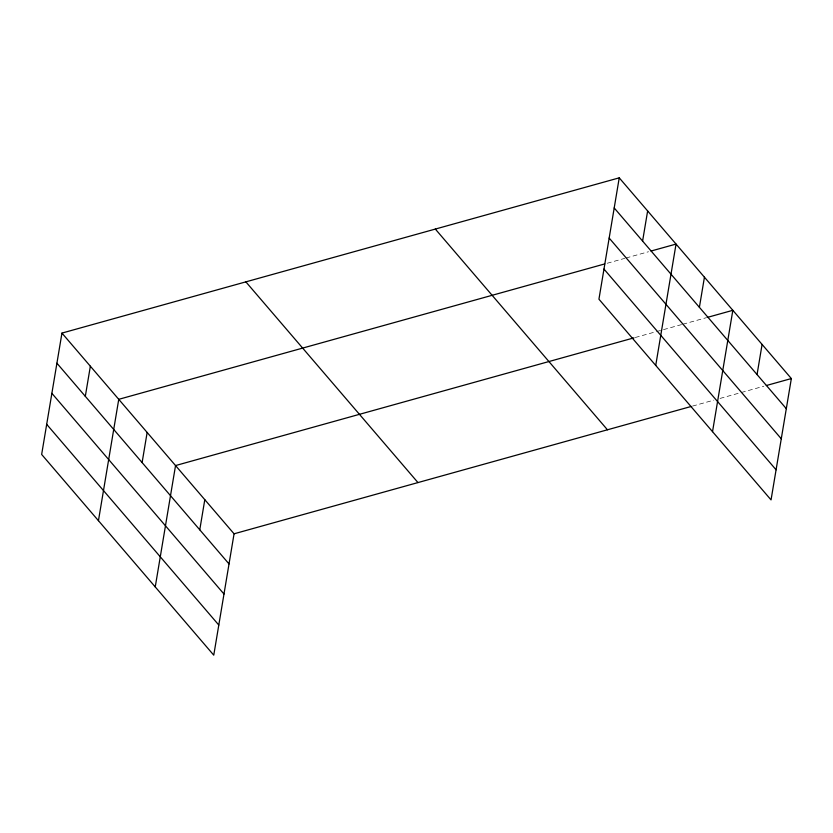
<?xml version="1.0" encoding="UTF-8"?>
<svg xmlns="http://www.w3.org/2000/svg" width="833" height="833" viewBox="0 0 833 833"><rect width="100%" height="100%" fill="white"/><g stroke="black" fill="none" stroke-linecap="round" stroke-linejoin="round"><path stroke-width="0.62" stroke-dasharray="4.17 3.12" d="M607.226 263.249L624.74 258.365M626 258.011L648.511 251.743M635.256 337.5L655.269 331.919M656.519 331.576L681.54 324.599M682.789 324.256L706.561 317.633M692.515 406.087L713.787 400.163M720.045 398.424L740.058 392.843M741.308 392.499L763.83 386.22"/><path stroke-width="1.25" d="M61.954 333.096L41.65 454.443L213.758 655.165L234.063 533.807L61.954 333.096L619.242 177.835L791.35 378.557L771.046 499.904L598.937 299.193L619.242 177.835M85.31 396.331L90.36 366.208M98.45 520.677L118.755 399.33L604.727 263.936M142.11 462.565L147.149 432.452M155.24 586.921L175.544 465.564L633.996 337.844M199.764 529.809L204.803 499.685M642.597 241.081L647.637 210.957M655.727 365.427L676.042 244.079L651.021 251.045M699.397 307.315L704.437 277.191M712.527 431.661L732.832 310.313L707.811 317.279M757.051 374.558L762.091 344.435M234.063 533.807L691.265 406.442M766.329 385.523L791.35 378.557M614.202 207.958L786.31 408.68M609.162 238.061L781.271 438.783M603.977 269.08L776.085 469.802M435.336 229.075L607.444 429.786M245.86 281.856L417.968 482.578M56.915 363.209L229.023 563.931M51.875 393.322L223.983 594.033M46.69 424.341L218.798 625.052"/></g></svg>
